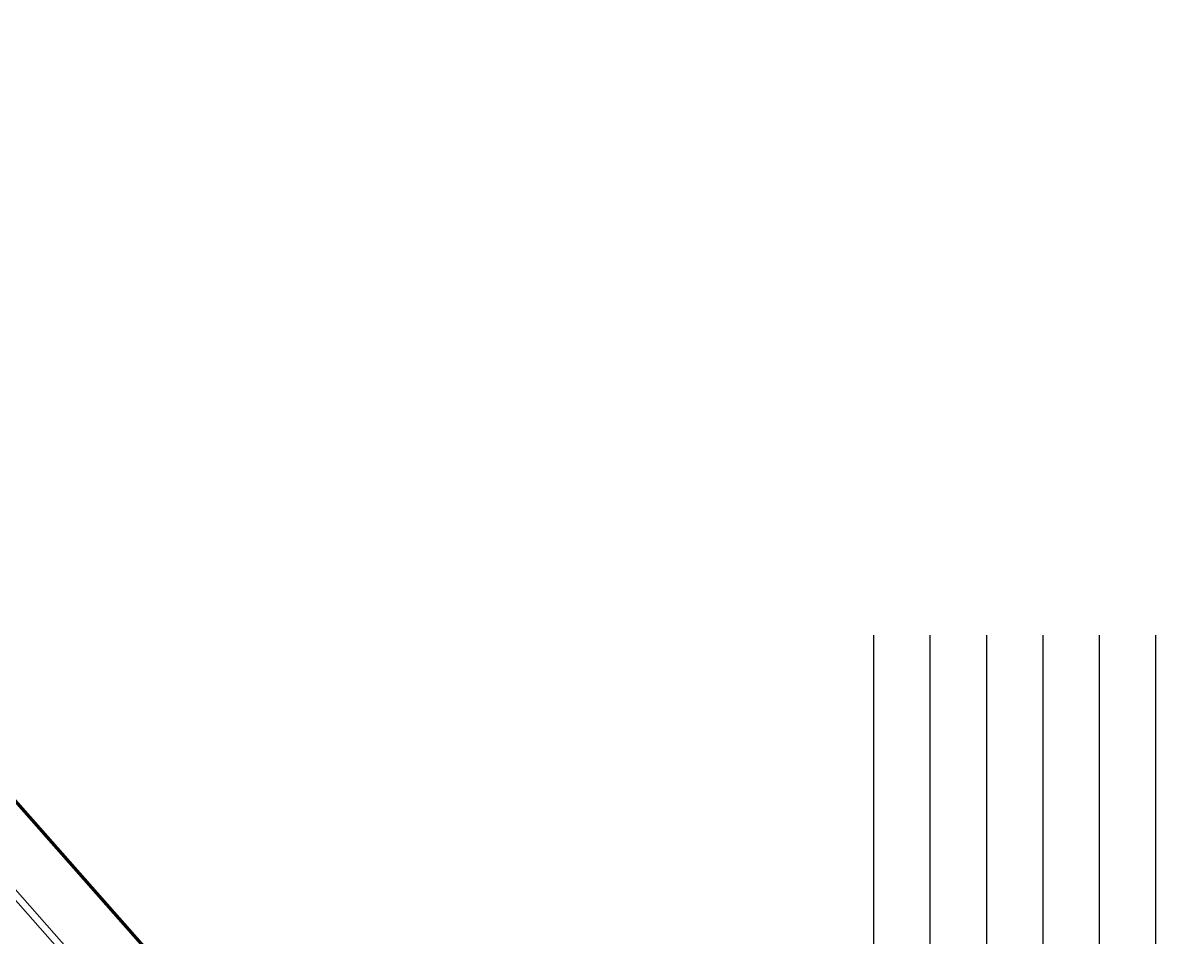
# Model space of a CAD drawing. Header units: metres. Extents: x 51 to 18146, y -212 to 18074.
# Drawn here: x 224.26 to 264.47, y 141.11 to 173.58 of the extents above; entities that cross this region are included whole.
import ezdxf

# ---------------------------------------------------------------- set-up
doc = ezdxf.new("R2010")
doc.units = ezdxf.units.M
doc.layers.add('AY', color=1, linetype='Continuous')
doc.layers.add('NO', color=250, linetype='Continuous')
doc.layers.add('ZONAS', color=20, linetype='Continuous', lineweight=50)

msp = doc.modelspace()

# ---------------------------------------------------------------- linework, layer by layer
at = {"layer": 'AY', "color": 0}
for p, q in [((254.472, 151.836), (254.472, 27.371)), ((256.472, 151.836), (256.472, 27.371)), ((258.472, 151.836), (258.472, 27.371)), ((260.472, 151.836), (260.472, 27.371)), ((262.472, 151.836), (262.472, 27.371)), ((264.472, 151.836), (264.472, 27.371))]:
    msp.add_line(p, q, dxfattribs=at)
at = {"layer": 'NO', "lineweight": 13}
for points in [[(199.226, 170.958), (239.663, 125.006)], [(199.172, 170.644), (239.47, 124.85)]]:
    msp.add_lwpolyline(points, dxfattribs=at)
at = {"layer": 'ZONAS', "color": 8, "lineweight": 140}
msp.add_lwpolyline([(164.377, 173.584), (184.312, 173.473), (199.731, 173.46), (242.119, 125.393), (231.707, 116.212), (191.621, 116.212), (191.621, 90.747), (152.784, 90.747), (152.784, 97.879), (164.287, 97.879), (164.287, 112.847)], dxfattribs=at)

doc.saveas('drawing.dxf')
